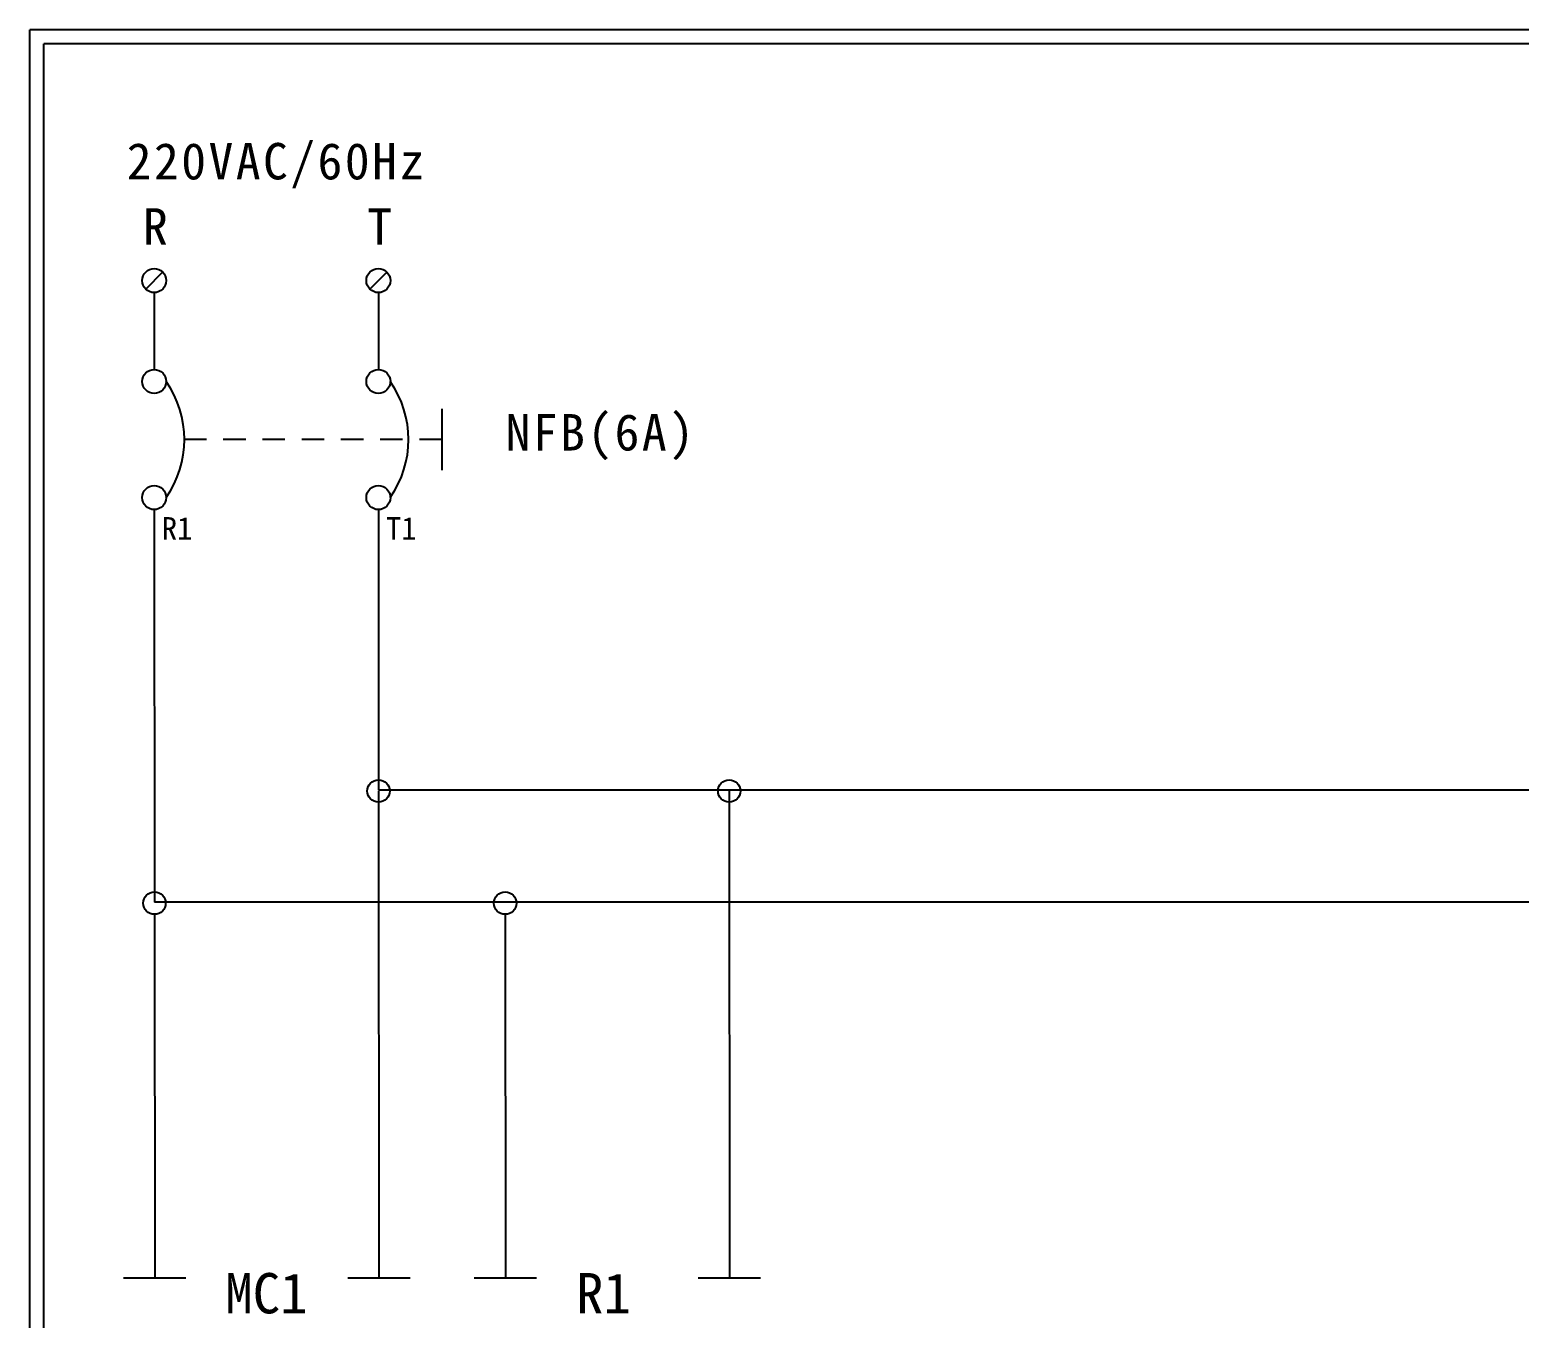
# Model space of a CAD drawing. Extents: x 10 to 297, y 3 to 207.
# Drawn here: x 10 to 142.9, y 92 to 207 of the extents above; entities that cross this region are included whole.
import ezdxf

# ---------------------------------------------------------------- set-up
doc = ezdxf.new("R2010")
doc.units = 0
doc.linetypes.add('HIDDEN9', pattern=[3.5, 2, -1.5])
doc.layers.get('0').update_dxf_attribs({"linetype": 'CONTINUOUS'})
doc.layers.add('圖框層', color=7, linetype='CONTINUOUS')
doc.layers.add('標尺寸層', color=3, linetype='CONTINUOUS')
doc.styles.add('STSL', font='kaiu.ttf')
doc.styles.add('標楷體', font='kaiu.ttf')

msp = doc.modelspace()

# ---------------------------------------------------------------- linework, layer by layer
for p, q in [((21.85, 185.35), (20.34, 183.83)), ((41.85, 185.35), (40.34, 183.83)), ((21.1, 164.1), (21.12, 129.12)), ((41.1, 164.1), (41.11, 139.12)), ((290.72, 139.12), (41.11, 139.12)), ((41.11, 139.05), (41.15, 95.6)), ((72.4, 139.05), (72.42, 95.61)), ((290.72, 129.12), (21.12, 129.12)), ((21.12, 128.05), (21.15, 95.6)), ((52.41, 128.05), (52.44, 95.6))]:
    msp.add_line(p, q)
at = {"color": 7, "linetype": 'HIDDEN9'}
msp.add_line((46.76, 170.41), (23.79, 170.41), dxfattribs=at)
for centre in [(21.1, 184.59), (41.1, 184.59), (21.1, 175.59), (41.1, 175.59), (21.1, 165.23), (41.1, 165.23)]:
    msp.add_circle(centre, 1.07)
at = {"color": 7}
for centre in [(14.74, 170.41), (34.74, 170.41)]:
    msp.add_arc(centre, 9.05, 325.1286, 34.8714, dxfattribs=at)
at = {"layer": '圖框層', "color": 7}
for p, q in [((297, 206.97), (10, 206.97)), ((10, 3), (10, 206.97)), ((295.75, 205.72), (11.25, 205.72)), ((11.25, 4.25), (11.25, 205.72))]:
    msp.add_line(p, q, dxfattribs=at)
at = {"layer": '標尺寸層', "color": 7}
for p, q in [((21.1, 183.52), (21.1, 176.66)), ((41.1, 183.52), (41.1, 176.66)), ((46.76, 173.14), (46.76, 167.68)), ((21.1, 164.16), (21.1, 164.1)), ((41.1, 164.16), (41.1, 164.1)), ((18.36, 95.6), (23.93, 95.6)), ((38.36, 95.6), (43.93, 95.6)), ((49.65, 95.6), (55.22, 95.6)), ((69.64, 95.61), (75.2, 95.61))]:
    msp.add_line(p, q, dxfattribs=at)
for centre in [(41.11, 139.05), (72.4, 139.05), (21.12, 129.05), (52.41, 129.05)]:
    msp.add_circle(centre, 1, dxfattribs=at)

# ---------------------------------------------------------------- texts
at = {"color": 0, "char_height": 3.25, "style": '標楷體'}
for s, insert, width, attachment_point in [('\\pt6.5;{\\T1.1;220VAC/60Hz}', (18.65, 196.87), 35.213, 1), ('\\pt6.5;{\\T1.1;R}', (20.1, 191.05), 2, 1), ('\\pt6.5;{\\T1.1;T}', (40.1, 191.05), 2, 1), ('\\pt6.5;{\\T1.1;NFB(6A)}', (60.96, 172.68), 24.6072, 2)]:
    msp.add_mtext(s, dxfattribs=dict(at, insert=insert, width=width, attachment_point=attachment_point))
at = {"layer": '圖框層', "color": 4, "style": 'STSL'}
for s, height, p in [('R1', 2, (21.78, 161.49)), ('T1', 2, (41.78, 161.49)), ('MC1', 3.6, (27.44, 92.44)), ('R1', 3.6, (58.73, 92.44))]:
    msp.add_text(s, height=height, dxfattribs=at).set_placement(p)

doc.saveas('drawing.dxf')
